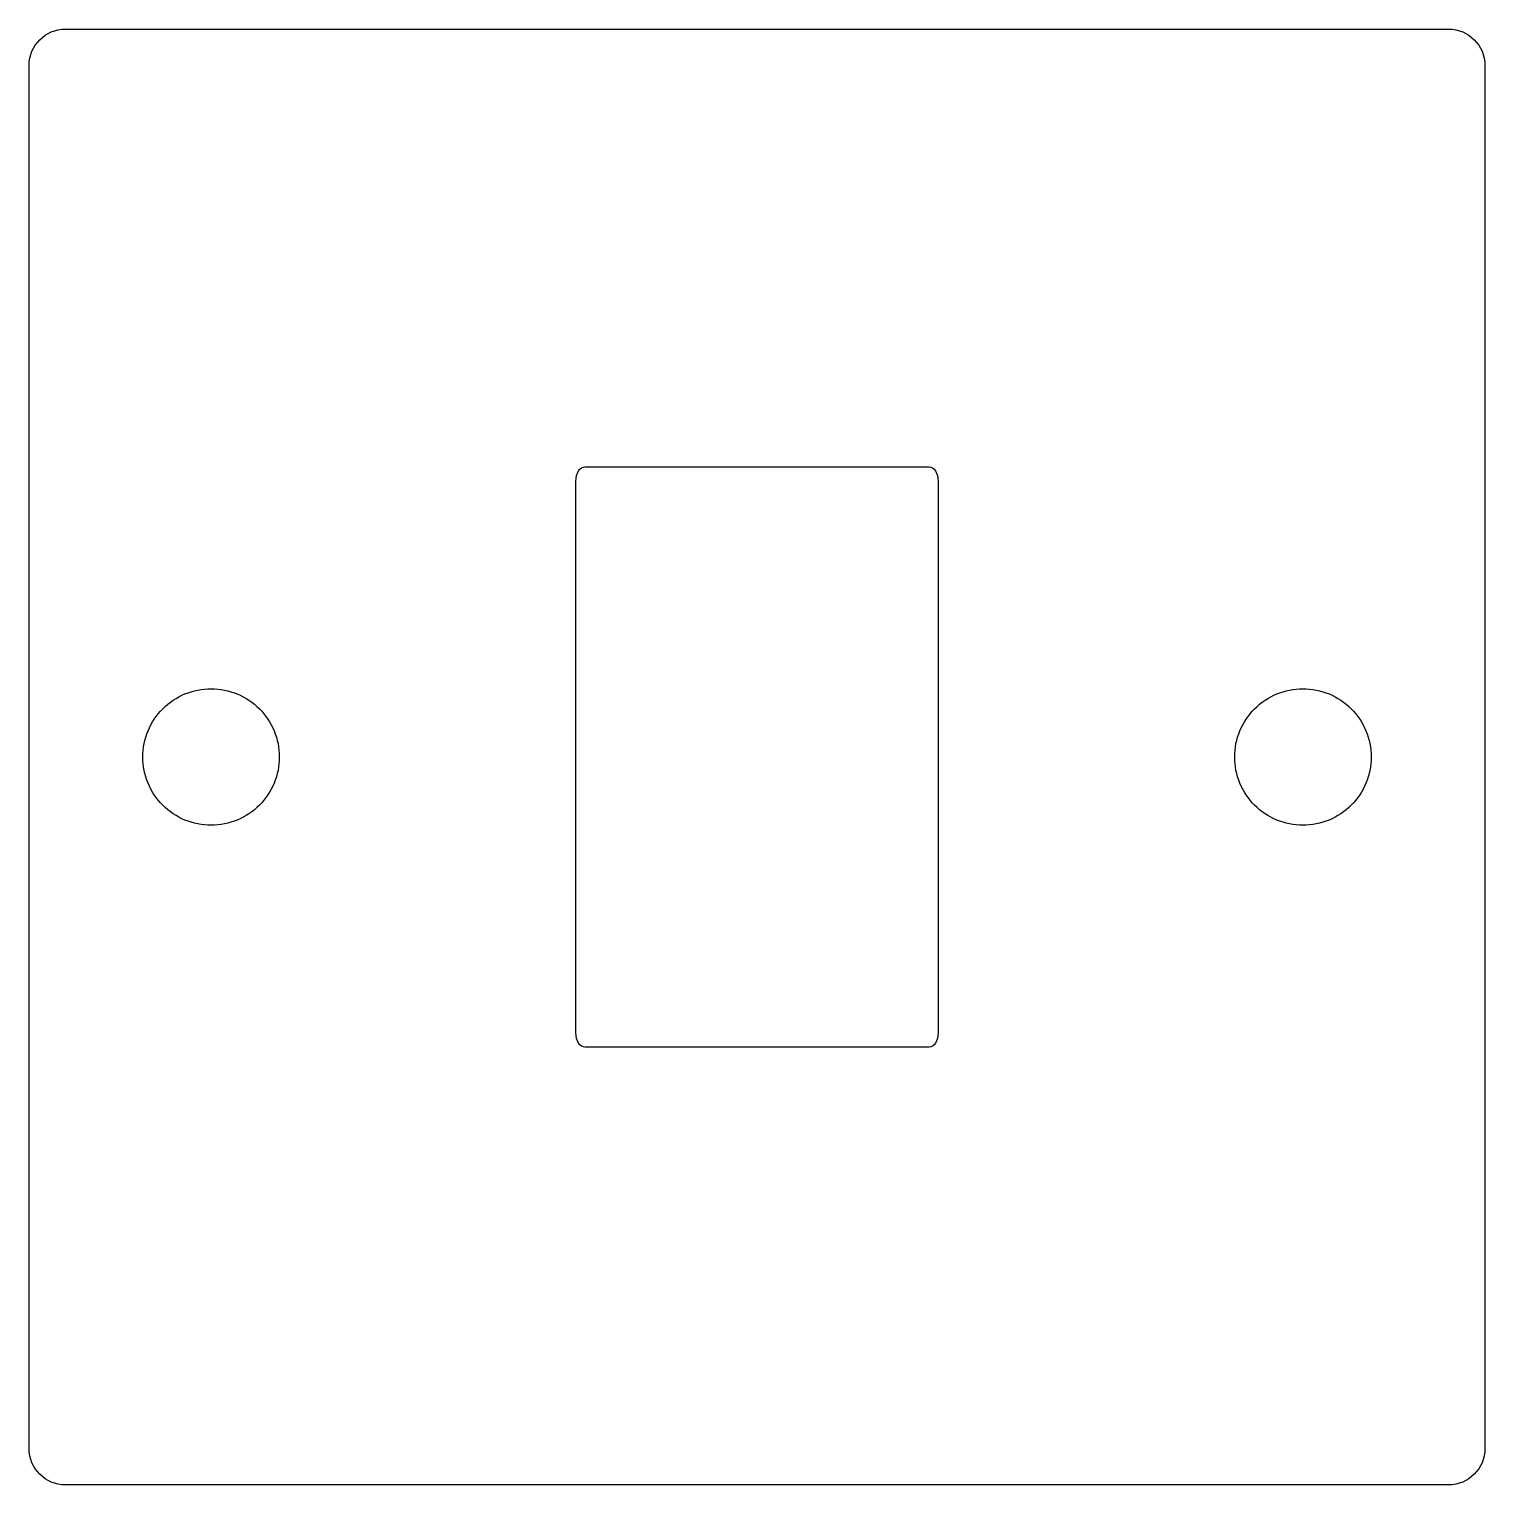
# Model space of a CAD drawing. Extents: x 65 to 145, y 108.5 to 188.5.
import ezdxf

# ---------------------------------------------------------------- set-up
doc = ezdxf.new("R2010")
doc.units = 0
doc.layers.add('Layer_1', color=7, linetype='CONTINUOUS')

msp = doc.modelspace()

# ---------------------------------------------------------------- linework, layer by layer
at = {"layer": 'Layer_1', "color": 7}
for points in [[(67, 188.5), (143, 188.5)], [(65, 110.5), (65, 186.5)], [(145, 186.5), (145, 110.5)], [(95.547503, 164.45), (114.4525, 164.45)], [(95.050003, 133.3475), (95.050003, 163.6525)], [(114.95, 163.6525), (114.95, 133.3475)], [(114.4525, 132.55), (95.547503, 132.55)], [(143, 108.5), (67, 108.5)]]:
    msp.add_lwpolyline(points, dxfattribs=at)
for points in [[(67, 188.5)], [(95.547503, 164.45)], [(78.75, 148.5)], [(138.75, 148.5)]]:
    msp.add_lwpolyline(points, close=True, dxfattribs=at)
for points in [[(65, 186.5), (65, 187.608), (65.892, 188.5), (67, 188.5)], [(143, 188.5), (144.108, 188.5), (145, 187.608), (145, 186.5)], [(95.050003, 163.6525), (95.050003, 164.09431), (95.271888, 164.45), (95.547503, 164.45)], [(114.4525, 164.45), (114.72812, 164.45), (114.95, 164.09431), (114.95, 163.6525)], [(72.34835, 151.15165), (73.051611, 151.854912), (74.005438, 152.25), (75, 152.25)], [(75, 152.25), (75.994562, 152.25), (76.948389, 151.854912), (77.65165, 151.15165)], [(132.34835, 151.15165), (133.051611, 151.854912), (134.005438, 152.25), (135, 152.25)], [(135, 152.25), (135.994562, 152.25), (136.948389, 151.854912), (137.65165, 151.15165)], [(71.25, 148.5), (71.25, 149.494562), (71.645088, 150.448389), (72.34835, 151.15165)], [(77.65165, 151.15165), (78.354912, 150.448389), (78.75, 149.494562), (78.75, 148.5)], [(131.25, 148.5), (131.25, 149.494562), (131.645088, 150.448389), (132.34835, 151.15165)], [(137.65165, 151.15165), (138.354912, 150.448389), (138.75, 149.494562), (138.75, 148.5)], [(72.34835, 145.84835), (71.645088, 146.551611), (71.25, 147.505438), (71.25, 148.5)], [(78.75, 148.5), (78.75, 147.505438), (78.354912, 146.551611), (77.65165, 145.84835)], [(132.34835, 145.84835), (131.645088, 146.551611), (131.25, 147.505438), (131.25, 148.5)], [(138.75, 148.5), (138.75, 147.505438), (138.354912, 146.551611), (137.65165, 145.84835)], [(75, 144.75), (74.005438, 144.75), (73.051611, 145.145088), (72.34835, 145.84835)], [(77.65165, 145.84835), (76.948389, 145.145088), (75.994562, 144.75), (75, 144.75)], [(135, 144.75), (134.005438, 144.75), (133.051611, 145.145088), (132.34835, 145.84835)], [(137.65165, 145.84835), (136.948389, 145.145088), (135.994562, 144.75), (135, 144.75)], [(95.547503, 132.55), (95.271888, 132.55), (95.050003, 132.90568), (95.050003, 133.3475)], [(114.95, 133.3475), (114.95, 132.90568), (114.72812, 132.55), (114.4525, 132.55)], [(67, 108.5), (65.892, 108.5), (65, 109.392), (65, 110.5)], [(145, 110.5), (145, 109.392), (144.108, 108.5), (143, 108.5)]]:
    msp.add_open_spline(points, degree=3, dxfattribs=at)

doc.saveas('drawing.dxf')
